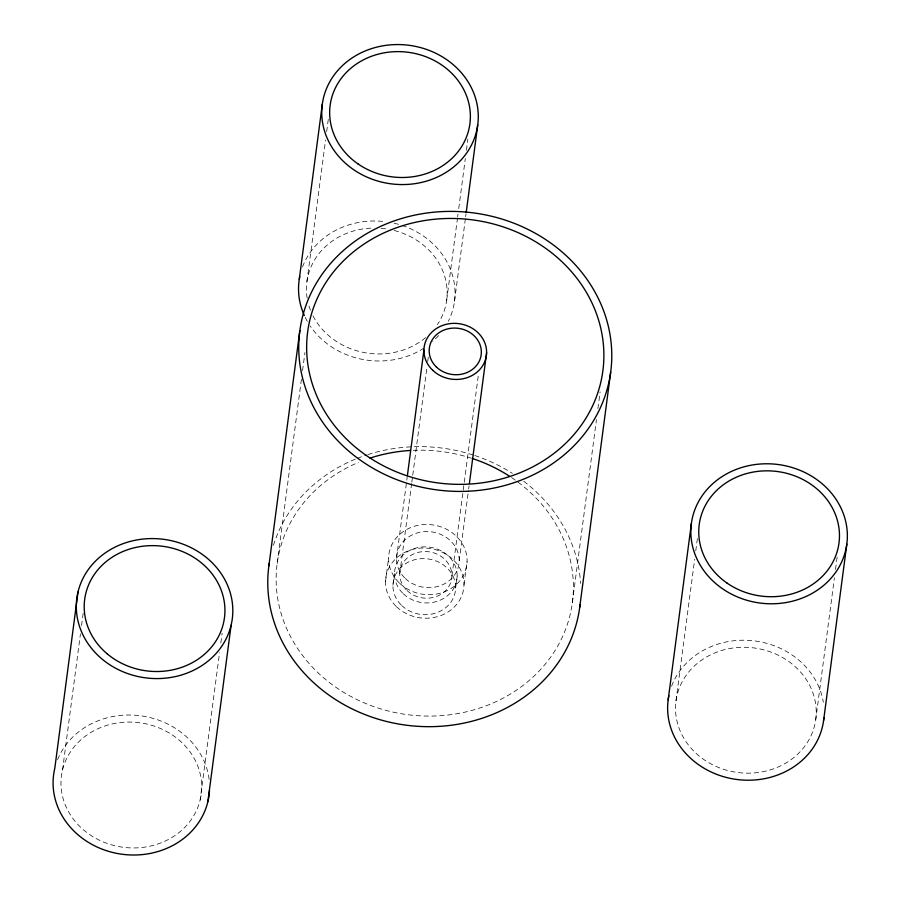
<?xml version="1.0" encoding="UTF-8"?>
<svg xmlns="http://www.w3.org/2000/svg" width="900" height="900" viewBox="0 0 900 900"><rect width="100%" height="100%" fill="white"/><g stroke="black" fill="none" stroke-linecap="round" stroke-linejoin="round"><path stroke-width="0.67" stroke-dasharray="4.5 3.38" d="M62.516 770.062L80.438 633.915M81.529 625.579L83.183 613.08M200.16 799.954A70.492 62.809 7.5 0 0 109.62 724.579A70.492 62.809 7.5 0 0 84.229 830.486A70.492 62.809 7.5 0 0 200.16 799.954L219.544 652.691M220.826 642.971L222.109 633.24M306.923 281.689L325.575 139.984M326.666 131.648L328.5 117.754M277.166 563.456L301.466 378.911M302.558 370.586L304.942 352.553M385.515 581.456L388.62 557.933M392.94 585.326L394.493 573.559M396.506 558.27L407.284 476.381M399.757 573.784L411.637 483.559M411.817 482.164L412.549 476.618M412.729 475.223L426.983 366.952M427.714 361.406L428.265 357.233M446.659 300.308L457.459 218.34M457.639 216.945L457.999 214.166M458.73 208.609L465.322 158.602M466.414 150.266L467.876 139.151M454.5 301.343L465.48 217.991M465.66 216.607L466.02 213.829M451.924 576L478.598 373.331M455.636 587.981L457.178 576.214M459.191 560.925L468.517 490.14M468.697 488.756L469.058 485.978M463.995 584.786L467.089 561.262M572.332 602.786L596.452 419.625M597.915 408.532L600.109 391.882M676.001 700.909L694.665 559.204M695.756 550.868L697.59 536.974M815.749 719.528A70.492 62.809 7.5 0 0 718.144 651.645A70.492 62.809 7.5 0 0 703.732 759.476A70.492 62.809 7.5 0 0 815.749 719.528L834.413 577.822M835.504 569.486L837.337 555.592M273.431 545.332A156.791 139.703 7.5 0 1 355.995 458.899M357.311 458.37A156.791 139.703 7.5 0 1 366.491 455.04M367.796 454.624A156.791 139.703 7.5 0 1 473.456 455.096M474.75 455.524A156.791 139.703 7.5 0 1 512.314 473.287M523.744 481.252A156.791 139.703 7.5 0 1 580.59 583.436M511.549 477.562A148.882 132.66 7.5 0 1 529.886 679.871A148.882 132.66 7.5 0 1 304.166 657.585A148.882 132.66 7.5 0 1 358.38 462.442M413.156 450.326A148.882 132.66 7.5 0 1 470.824 458.01M394.155 230.49A70.492 62.809 7.5 0 1 437.389 324.596M425.644 337.59A70.492 62.809 7.5 0 1 312.683 315.225M310.455 310.196A70.492 62.809 7.5 0 1 308.284 303.525M307.147 298.114A70.492 62.809 7.5 0 1 373.275 228.06M381.195 228.319A70.492 62.809 7.5 0 1 387.697 229.129M402.019 225.428A78.401 69.851 7.5 0 1 448.324 321.277M438.581 335.588A78.401 69.851 7.5 0 1 432.81 341.359M424.046 348.03A78.401 69.851 7.5 0 1 310.264 326.07M307.361 321.424A78.401 69.851 7.5 0 1 304.864 316.642M302.512 266.985A78.401 69.851 7.5 0 1 386.044 221.76M394.099 223.211A78.401 69.851 7.5 0 1 400.725 225.011M57.578 759.656A78.401 69.851 7.5 0 1 141.154 715.849A78.401 69.851 7.5 0 1 209.284 780.863M671.591 686.205A78.401 69.851 7.5 0 1 752.794 640.699A78.401 69.851 7.5 0 1 823.331 702.293M401.738 605.52A31.399 27.979 7.5 0 0 454.421 595.181A31.399 27.979 7.5 0 0 416.711 559.249A31.399 27.979 7.5 0 0 401.738 605.52M407.07 590.591A26.134 23.287 7.5 0 0 450.911 581.985A26.134 23.287 7.5 0 0 419.524 552.082A26.134 23.287 7.5 0 0 407.07 590.591M399.623 583.211A39.307 35.021 7.5 0 0 465.57 570.285A39.307 35.021 7.5 0 0 418.354 525.296A39.307 35.021 7.5 0 0 399.623 583.211M396.529 606.735A39.307 35.021 7.5 0 0 462.476 593.809A39.307 35.021 7.5 0 0 415.26 548.82A39.307 35.021 7.5 0 0 396.529 606.735M403.29 593.752A31.399 27.979 7.5 0 0 455.974 583.425A31.399 27.979 7.5 0 0 418.252 547.493A31.399 27.979 7.5 0 0 403.29 593.752M405.304 578.464A31.399 27.979 7.5 0 0 457.988 568.136A31.399 27.979 7.5 0 0 420.266 532.192A31.399 27.979 7.5 0 0 405.304 578.464"/><path stroke-width="1.35" d="M78.019 591.952L54.788 768.386A78.401 69.851 7.5 0 0 121.252 854.134A78.401 69.851 7.5 0 0 209.509 790.492M207.877 801.63L231.109 625.196A78.401 69.851 7.5 0 0 130.41 541.373A78.401 69.851 7.5 0 0 102.172 659.16A78.401 69.851 7.5 0 0 231.109 625.196M322.312 104.209L299.081 280.642A78.401 69.851 7.5 0 0 304.301 315.439M268.864 565.942L299.835 330.694M407.475 474.986L423.911 350.077M466.211 212.434L477.731 124.909A78.401 69.851 7.5 0 0 369.18 49.421A78.401 69.851 7.5 0 0 353.149 169.346A78.401 69.851 7.5 0 0 477.731 124.909M469.429 483.199L486.608 352.733M579.712 607.354L610.684 372.105A156.791 139.703 7.5 0 0 393.581 221.13A156.791 139.703 7.5 0 0 361.519 460.969A156.791 139.703 7.5 0 0 610.684 372.105M668.171 699.863L691.391 523.429M823.59 720.562L846.821 544.129A78.401 69.851 7.5 0 0 738.27 468.641A78.401 69.851 7.5 0 0 722.239 588.566A78.401 69.851 7.5 0 0 846.821 544.129M580.05 604.586A156.791 139.703 7.5 0 1 405.787 725.13A156.791 139.703 7.5 0 1 269.269 563.186M370.001 458.111A148.882 132.66 7.5 0 1 410.389 450.461M472.14 458.438A148.882 132.66 7.5 0 1 509.287 476.077M299.284 279.259A78.401 69.851 7.5 0 1 299.779 276.502M823.894 717.795A78.401 69.851 7.5 0 1 735.84 779.344A78.401 69.851 7.5 0 1 668.869 695.722M432.709 370.271A31.399 27.979 7.5 0 0 485.392 359.933A31.399 27.979 7.5 0 0 447.683 324A31.399 27.979 7.5 0 0 432.709 370.271M436.5 367.099A26.134 23.287 7.5 0 0 480.341 358.504A26.134 23.287 7.5 0 0 448.954 328.601A26.134 23.287 7.5 0 0 436.5 367.099M366.255 455.445A148.882 132.66 7.5 0 0 602.842 371.07A148.882 132.66 7.5 0 0 396.686 227.7A148.882 132.66 7.5 0 0 366.255 455.445M357.874 163.811A70.492 62.809 7.5 0 0 469.89 123.862A70.492 62.809 7.5 0 0 372.285 55.991A70.492 62.809 7.5 0 0 357.874 163.811M107.46 654.053A70.492 62.809 7.5 0 0 223.391 623.52A70.492 62.809 7.5 0 0 132.84 548.145A70.492 62.809 7.5 0 0 107.46 654.053M726.964 583.031A70.492 62.809 7.5 0 0 838.98 543.082A70.492 62.809 7.5 0 0 741.375 475.211A70.492 62.809 7.5 0 0 726.964 583.031"/></g></svg>
